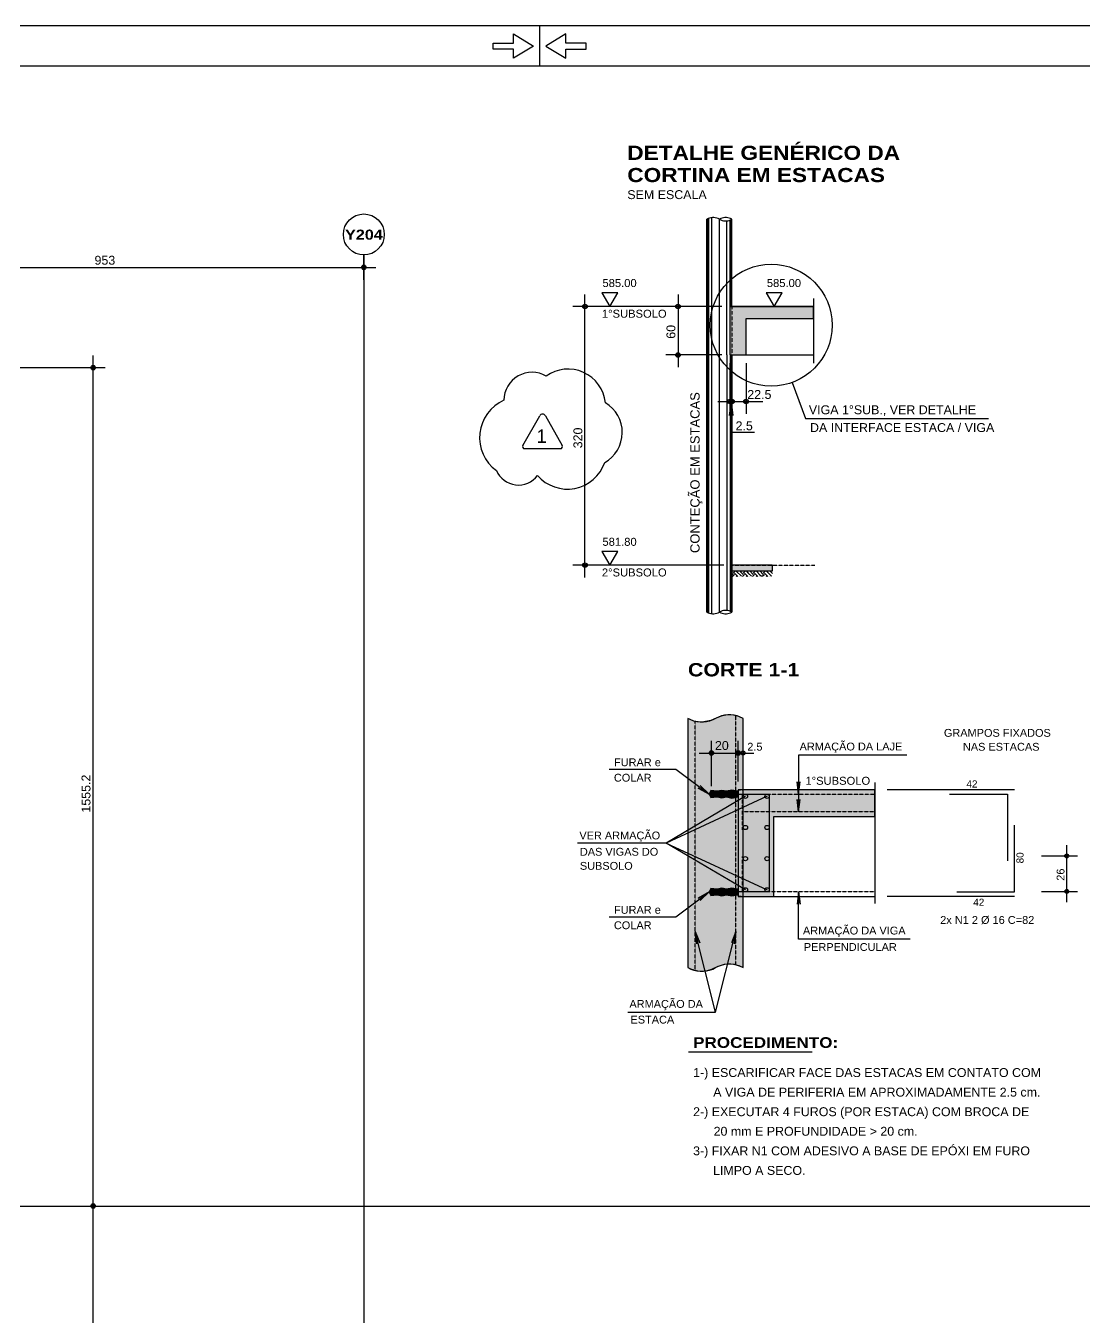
# Model space of a CAD drawing. Extents: x 0 to 13080, y 0 to 6750.
# Drawn here: x 6577 to 8540, y 4355 to 6750 of the extents above; entities that cross this region are included whole.
import ezdxf

# ---------------------------------------------------------------- set-up
doc = ezdxf.new("R2010")
doc.units = 0
doc.header["$MEASUREMENT"] = 0
for name, pattern in [('ESTILO_TQS_0002', [0.4, 0.1, -0.3]), ('ESTILO_TQS_0006', [0.3, 0.2, -0.1]), ('ESTILO_TQS_0007', [2.1, 1.5, -0.2, 0.2, -0.2])]:
    doc.linetypes.add(name, pattern=pattern)
for name, color, linetype in [('MTH-179', 1, 'CONTINUOUS'), ('MTH-201', 4, 'CONTINUOUS'), ('MTH-224', 4, 'CONTINUOUS'), ('MTH-226', 6, 'CONTINUOUS'), ('MTH-230', 1, 'CONTINUOUS'), ('MTH-40', 1, 'CONTINUOUS'), ('MTH-COTAS7', 31, 'CONTINUOUS'), ('MTH-EIXO-214', 4, 'CONTINUOUS'), ('MTH-EIXO-215', 1, 'CONTINUOUS'), ('MTH-EIXO-217', 8, 'CONTINUOUS'), ('MTH-FACE-VIGA', 7, 'CONTINUOUS'), ('MTH-LINHA-CORTE', 5, 'CONTINUOUS'), ('MTH-LINHA-SEÇÃO', 16, 'CONTINUOUS'), ('MTH-LINHAS-GERAIS', 7, 'CONTINUOUS'), ('MTH-MARGEM', 5, 'CONTINUOUS'), ('MTH-SIMB_COTA', 3, 'CONTINUOUS'), ('MTH-SOMBRA21', 150, 'CONTINUOUS'), ('MTH-SOMBRA41', 88, 'CONTINUOUS'), ('MTH-TIT2-PILAR', 5, 'CONTINUOUS'), ('MTH-TXT', 4, 'CONTINUOUS'), ('MTH-TXT-NEGRITO', 5, 'CONTINUOUS'), ('MTH-TXT-NOTAS', 3, 'CONTINUOUS'), ('MTH-VIGA-INVERTIDA', 7, 'ESTILO_TQS_0002')]:
    doc.layers.add(name, color=color, linetype=linetype)
doc.styles.add('TQS_ARIAL', font='arial.ttf')
doc.styles.add('TQS_ARIAL_BLACK', font='ariblk.ttf')

msp = doc.modelspace()

# ---------------------------------------------------------------- linework, layer by layer
at = {"layer": 'MTH-179', "linetype": 'Continuous'}
for p, q in [((13080.004952, 6750.003475), (0.004952, 6750.003475)), ((7530.004952, 6675.003475), (7530.004952, 6750.003475))]:
    msp.add_line(p, q, dxfattribs=at)
for points in [[(7518.753853, 6712.503475), (7481.253853, 6690.003475), (7481.253853, 6706.878475), (7443.753853, 6706.878475), (7443.753853, 6718.128475), (7481.253853, 6718.128475), (7481.253853, 6735.003475), (7518.753853, 6712.503475)], [(7541.253853, 6712.503475), (7578.753853, 6690.003475), (7578.753853, 6706.878475), (7616.253853, 6706.878475), (7616.253853, 6718.128475), (7578.753853, 6718.128475), (7578.753853, 6735.003475), (7541.253853, 6712.503475)]]:
    msp.add_lwpolyline(points, dxfattribs=at)
at = {"layer": 'MTH-201', "linetype": 'ESTILO_TQS_0006'}
for p, q in [((7886.569875, 5749.399446), (8040.471945, 5749.399446)), ((7894.107458, 5008.711727), (7894.107458, 5470.712081)), ((7818.207458, 4997.395987), (7818.207458, 5459.396342)), ((7906.317458, 5324.804034), (8151.884466, 5324.804034)), ((7906.317458, 5258.804034), (7906.317458, 5324.804034)), ((8151.884466, 5291.804034), (7906.317458, 5291.804034)), ((7906.317458, 5143.304034), (7906.317458, 5209.304034)), ((8151.884466, 5143.304034), (7906.317458, 5143.304034))]:
    msp.add_line(p, q, dxfattribs=at)
at = {"layer": 'MTH-224', "linetype": 'Continuous'}
for points in [[(7645.354084, 6254.899446), (7660.077229, 6229.399446), (7674.798909, 6254.899446), (7645.354084, 6254.899446)], [(7950.281657, 6254.899446), (7965.004801, 6229.399446), (7979.726481, 6254.899446), (7950.281657, 6254.899446)], [(7645.354084, 5774.899446), (7660.077229, 5749.399446), (7674.798909, 5774.899446), (7645.354084, 5774.899446)], [(7848.567458, 5324.804034), (7955.817458, 5324.804034), (7955.817458, 5143.304034), (7848.567458, 5143.304034)]]:
    msp.add_lwpolyline(points, dxfattribs=at)
at = {"layer": 'MTH-226', "linetype": 'Continuous'}
for centre in [(7911.597458, 5320.844034), (7951.857458, 5320.844034), (7911.597458, 5262.896034), (7951.857458, 5262.896034), (7911.597458, 5205.080034), (7951.857458, 5205.080034), (7911.597458, 5147.264034), (7951.857458, 5147.264034)]:
    msp.add_circle(centre, 3.96, dxfattribs=at)
at = {"layer": 'MTH-230', "linetype": 'Continuous'}
for p, q in [((7841.492511, 5661.717045), (7841.492511, 6391.956537)), ((7843.528183, 5660.839332), (7843.528183, 6392.834812)), ((7849.294949, 5659.485461), (7849.294949, 6394.195135)), ((7863.319875, 5662.450419), (7863.319875, 6391.242227)), ((7877.345126, 6139.399446), (7877.345126, 6388.289194)), ((7883.112216, 6229.399446), (7883.112216, 6389.649715)), ((7885.14724, 6229.399446), (7885.14724, 6390.527754)), ((7877.345126, 6139.399446), (7877.345126, 5665.41554)), ((7883.112216, 6139.399446), (7883.112216, 5664.061345)), ((7885.14724, 6139.399446), (7885.14724, 5663.183956))]:
    msp.add_line(p, q, dxfattribs=at)
msp.add_lwpolyline([(7998.387327, 6088.43603), (8022.796761, 6021.880788), (8362.346569, 6021.880788)], dxfattribs=at)
for centre, radius in [((7203.782195, 6362.951479), 38), ((7959.431465, 6194.653847), 113.136129)]:
    msp.add_circle(centre, radius, dxfattribs=at)
for centre, radius, start, end in [((7582.545212, 6043.734647), 69.5625, 5.680977, 125.680977), ((7515.718599, 6055.207505), 52.125, 59.758186, 179.758186), ((7494.319062, 5986.188511), 75.75, 113.929393, 233.929393), ((7619.203795, 5995.596027), 63.9375, 299.38394, 59.38394), ((7490.388808, 5942.396456), 44.25, 203.205829, 323.205829), ((7581.274075, 5963.90128), 73.34504, 220.885555, 340.885555)]:
    msp.add_arc(centre, radius, start, end, dxfattribs=at)
at = {"layer": 'MTH-40', "linetype": 'Continuous'}
for p, q in [((7886.569875, 5734.723435), (7888.963889, 5732.329421)), ((7886.569875, 5732.255601), (7886.569875, 5732.255601)), ((7887.034252, 5738.899446), (7887.034252, 5738.899446)), ((7887.109848, 5738.82385), (7887.109848, 5738.82385)), ((7887.354108, 5728.399446), (7891.284083, 5732.329421)), ((7888.963889, 5734.649615), (7892.397809, 5738.083535)), ((7891.284083, 5734.649615), (7897.534252, 5728.399446)), ((7892.397809, 5738.083535), (7893.21372, 5738.899446)), ((7893.994834, 5738.899446), (7893.994834, 5738.899446)), ((7894.314691, 5728.399446), (7894.764374, 5728.84913)), ((7894.764374, 5738.129906), (7895.203549, 5737.690732)), ((7895.203549, 5737.690732), (7904.045151, 5728.84913)), ((7896.468325, 5737.513663), (7896.468325, 5737.513663)), ((7900.955417, 5738.899446), (7903.297249, 5736.557614)), ((7901.275273, 5728.399446), (7901.275273, 5728.399446)), ((7902.574099, 5736.658855), (7902.574099, 5736.658855)), ((7903.297249, 5736.557614), (7907.525442, 5732.329421)), ((7904.045151, 5738.129906), (7904.814691, 5738.899446)), ((7905.595805, 5738.899446), (7905.595805, 5738.899446)), ((7905.915661, 5728.399446), (7909.845636, 5732.329421)), ((7907.525442, 5734.649615), (7908.679873, 5735.804046)), ((7908.679873, 5735.804046), (7911.775273, 5738.899446)), ((7908.693049, 5735.802202), (7908.693049, 5735.802202)), ((7909.845636, 5734.649615), (7916.095805, 5728.399446)), ((7912.556387, 5738.899446), (7912.556387, 5738.899446)), ((7912.750389, 5735.234174), (7912.750389, 5735.234174)), ((7912.876244, 5728.399446), (7913.325927, 5728.84913)), ((7913.325927, 5738.129906), (7916.78675, 5734.669084)), ((7916.78675, 5734.669084), (7922.606704, 5728.84913)), ((7918.856163, 5734.379366), (7918.856163, 5734.379366)), ((7919.51697, 5738.899446), (7924.88045, 5733.535966)), ((7919.836826, 5728.399446), (7919.836826, 5728.399446)), ((7922.606704, 5738.129906), (7923.376244, 5738.899446)), ((7924.157358, 5738.899446), (7924.157358, 5738.899446)), ((7924.477214, 5728.399446), (7928.407189, 5732.329421)), ((7924.88045, 5733.535966), (7926.086995, 5732.329421)), ((7924.961937, 5733.524557), (7924.961937, 5733.524557)), ((7926.086995, 5734.649615), (7930.336826, 5738.899446)), ((7928.407189, 5734.649615), (7930.27625, 5732.780554)), ((7929.032453, 5732.954685), (7929.032453, 5732.954685)), ((7930.27625, 5732.780554), (7934.657358, 5728.399446)), ((7931.11794, 5738.899446), (7931.11794, 5738.899446)), ((7931.437797, 5728.399446), (7931.88748, 5728.84913)), ((7931.88748, 5738.129906), (7938.369951, 5731.647436)), ((7935.138227, 5732.099877), (7935.138227, 5732.099877)), ((7938.078523, 5738.899446), (7944.648548, 5732.329421)), ((7938.369951, 5731.647436), (7941.168257, 5728.84913)), ((7938.398379, 5728.399446), (7938.398379, 5728.399446)), ((7941.168257, 5738.129906), (7941.937797, 5738.899446)), ((7941.244002, 5731.245068), (7941.244002, 5731.245068)), ((7942.718911, 5738.899446), (7942.718911, 5738.899446)), ((7943.038767, 5728.399446), (7945.314518, 5730.675196)), ((7944.648548, 5734.649615), (7948.898379, 5738.899446)), ((7945.314518, 5730.675196), (7946.968742, 5732.329421)), ((7946.463651, 5730.514317), (7946.463651, 5730.514317)), ((7946.968742, 5734.649615), (7951.859452, 5729.758905)), ((7949.679493, 5738.899446), (7949.679493, 5738.899446)), ((7949.99935, 5728.399446), (7950.449033, 5728.84913)), ((7950.449033, 5738.129906), (7959.72981, 5728.84913)), ((7951.420292, 5729.820388), (7951.420292, 5729.820388)), ((7951.859452, 5729.758905), (7953.218911, 5728.399446)), ((7956.640076, 5738.899446), (7961.569875, 5733.969647)), ((7956.959932, 5728.399446), (7956.959932, 5728.399446)), ((7957.526066, 5728.965579), (7957.526066, 5728.965579)), ((7959.72981, 5738.129906), (7960.49935, 5738.899446)), ((7959.953152, 5728.625787), (7959.953152, 5728.625787)), ((7961.280464, 5738.899446), (7961.280464, 5738.899446))]:
    msp.add_line(p, q, dxfattribs=at)
msp.add_lwpolyline([(7961.569875, 5738.899446), (7961.569875, 5749.399446), (7886.569875, 5749.399446), (7886.569875, 5738.899446), (7961.569875, 5738.899446)], dxfattribs=at)
for points in [[(7961.569875, 5738.899446), (7961.569875, 5749.399446), (7886.569875, 5749.399446)], [(7961.569875, 5738.899446), (7886.569875, 5749.399446), (7886.569875, 5738.899446)], [(7961.569875, 5738.899446), (7886.569875, 5738.899446), (7961.569875, 5738.899446)]]:
    msp.add_solid(points, dxfattribs=at)
at = {"layer": 'MTH-COTAS7', "linetype": 'Continuous'}
for p, q in [((7203.782195, 6278.712038), (7203.782195, 6324.451479)), ((6228.282195, 6301.951479), (7226.282195, 6301.951479)), ((7694.64184, 6229.399446), (7591.471638, 6229.399446)), ((7613.971638, 5726.899446), (7613.971638, 6251.899446)), ((7841.569875, 6229.399446), (7630.286551, 6229.399446)), ((7841.569875, 6229.399446), (7630.286551, 6229.399446)), ((7867.819875, 6229.399446), (7764.07828, 6229.399446)), ((7786.57828, 6251.899446), (7786.57828, 6116.899446)), ((6701.598264, 4538.235466), (6701.598264, 6138.393338)), ((7867.819875, 6139.399446), (7764.07828, 6139.399446)), ((6427.762238, 6115.893338), (6724.098264, 6115.893338)), ((7882.819875, 6124.399446), (7882.819875, 6030.539932)), ((7912.819875, 6124.399446), (7912.819875, 6030.539932)), ((7860.319875, 6053.039932), (7909.069875, 6053.039932)), ((7875.319875, 6053.039932), (7943.735278, 6053.039932)), ((7884.917015, 6053.039932), (7881.490702, 6027.014504)), ((7884.917015, 5995.397218), (7884.917015, 6053.039932)), ((7884.917015, 6053.039932), (7888.343327, 6027.014504)), ((7888.343327, 6027.014504), (7884.917015, 6053.039932)), ((7928.151888, 5995.397218), (7884.917015, 5995.397218)), ((7702.038708, 5749.399446), (7591.471638, 5749.399446)), ((7871.569875, 5749.399446), (7630.286551, 5749.399446)), ((7848.567458, 5339.804034), (7848.567458, 5423.516263)), ((7898.067458, 5348.054034), (7898.067458, 5423.516263)), ((7898.067458, 5402.836546), (7898.067458, 5420.816263)), ((7907.307458, 5403.496624), (7907.307458, 5420.816263)), ((7826.067458, 5401.016263), (7920.567458, 5401.016263)), ((7878.267458, 5401.016263), (7927.107458, 5401.016263)), ((8211.247504, 5397.287303), (8010.300911, 5397.287303)), ((8010.300911, 5397.287303), (8010.300911, 5291.804034)), ((7659.079779, 5370.909822), (7782.301939, 5370.909822)), ((7782.301939, 5370.909822), (7844.325852, 5324.804034)), ((8010.300911, 5324.804034), (8007.285756, 5347.706411)), ((8007.285756, 5347.706411), (8010.300911, 5324.804034)), ((8010.300911, 5324.804034), (8013.316066, 5347.706411)), ((7844.325852, 5324.804034), (7824.146707, 5336.047347)), ((7824.146707, 5336.047347), (7844.325852, 5324.804034)), ((7844.325852, 5324.804034), (7827.744278, 5340.886988)), ((8010.300911, 5328.308879), (8010.300911, 5324.804034)), ((8010.300911, 5291.804034), (8007.285756, 5314.706411)), ((8007.285756, 5314.706411), (8010.300911, 5291.804034)), ((8010.300911, 5291.804034), (8013.316066, 5314.706411)), ((7764.377535, 5234.054034), (7600.022028, 5234.054034)), ((8507.800578, 5124.388893), (8507.800578, 5229.988893)), ((8460.889365, 5210.188893), (8527.600578, 5210.188893)), ((7782.301939, 5097.198247), (7844.325852, 5143.304034)), ((7844.325852, 5143.304034), (7824.146707, 5132.060722)), ((7824.146707, 5132.060722), (7844.325852, 5143.304034)), ((7844.325852, 5143.304034), (7827.744278, 5127.221081)), ((8010.300911, 5143.304034), (8007.285756, 5120.401658)), ((8010.300911, 5055.621389), (8010.300911, 5143.304034)), ((8010.300911, 5143.304034), (8013.316066, 5120.401658)), ((8013.316066, 5120.401658), (8010.300911, 5143.304034)), ((8460.889365, 5144.188893), (8527.600578, 5144.188893)), ((7659.079779, 5097.198247), (7782.301939, 5097.198247)), ((7856.157458, 4920.576999), (7818.207458, 5070.240209)), ((7818.207458, 5070.240209), (7826.759305, 5048.781506)), ((7826.759305, 5048.781506), (7818.207458, 5070.240209)), ((7818.207458, 5070.240209), (7820.913987, 5047.299313)), ((7856.157458, 4920.576999), (7894.107458, 5070.240209)), ((7894.107458, 5070.240209), (7885.55561, 5048.781506)), ((7894.107458, 5070.240209), (7891.400928, 5047.299313)), ((7891.400928, 5047.299313), (7894.107458, 5070.240209)), ((8217.465555, 5055.621389), (8010.300911, 5055.621389)), ((7693.435357, 4920.576999), (7856.157458, 4920.576999)), ((6701.598264, 4074.393832), (6701.598264, 4583.235466)), ((6675.627189, 4560.735466), (6724.098264, 4560.735466)), ((6690.627189, 4560.735466), (6724.098264, 4560.735466))]:
    msp.add_line(p, q, dxfattribs=at)
for points in [[(7951.857458, 5320.844034), (7764.377535, 5234.054034), (7951.857458, 5147.264034)], [(7911.597458, 5320.844034), (7764.377535, 5234.054034)], [(7911.597458, 5147.264034), (7764.377535, 5234.054034)]]:
    msp.add_lwpolyline(points, dxfattribs=at)
for centre, radius in [((7786.57828, 6229.399446), 4.200001), ((7786.57828, 6229.399446), 2.1), ((7786.57828, 6139.399446), 4.200001), ((7786.57828, 6139.399446), 2.1), ((7882.819875, 6053.039932), 4.200001), ((7882.819875, 6053.039932), 2.1), ((7886.569875, 6053.039932), 4.200001), ((7886.569875, 6053.039932), 4.200001), ((7886.569875, 6053.039932), 2.1), ((7886.569875, 6053.039932), 2.1), ((7912.819875, 6053.039932), 4.200001), ((7912.819875, 6053.039932), 2.1), ((7848.567458, 5401.016263), 4.200001), ((7848.567458, 5401.016263), 2.1), ((7898.067458, 5401.016263), 4.200001), ((7898.067458, 5401.016263), 3.696001), ((7898.067458, 5401.016263), 2.1), ((7898.067458, 5401.016263), 1.848), ((7907.307458, 5401.016263), 3.696001), ((7907.307458, 5401.016263), 1.848), ((8507.800578, 5210.188893), 3.696001), ((8507.800578, 5210.188893), 1.848), ((8507.800578, 5144.188893), 3.696001), ((8507.800578, 5144.188893), 1.848)]:
    msp.add_circle(centre, radius, dxfattribs=at)
at = {"layer": 'MTH-EIXO-214', "linetype": 'ESTILO_TQS_0007'}
for p, q in [((7203.782195, 6324.951479), (7203.782195, 517.214632)), ((673.355745, 4560.735466), (8996.284341, 4560.735466))]:
    msp.add_line(p, q, dxfattribs=at)
at = {"layer": 'MTH-EIXO-215', "linetype": 'Continuous'}
for p, q in [((8410.894273, 5333.054034), (8174.54086, 5333.054034)), ((8410.894273, 5135.054034), (8174.54086, 5135.054034))]:
    msp.add_line(p, q, dxfattribs=at)
at = {"layer": 'MTH-EIXO-217', "linetype": 'ESTILO_TQS_0007'}
for p, q in [((8037.815185, 6244.399446), (8037.815185, 6124.399446)), ((8151.884466, 5346.254034), (8151.884466, 5121.854034))]:
    msp.add_line(p, q, dxfattribs=at)
at = {"layer": 'MTH-FACE-VIGA', "linetype": 'Continuous'}
for p, q in [((7912.819875, 6139.399446), (8037.815185, 6139.399446)), ((7964.067458, 5135.054034), (8151.884466, 5135.054034))]:
    msp.add_line(p, q, dxfattribs=at)
msp.add_lwpolyline([(8151.884466, 5333.054034), (7907.307458, 5333.054034), (7907.307458, 5465.054034), (7901.991936, 5467.723586), (7896.40244, 5469.757993), (7890.614558, 5471.129744), (7884.706562, 5471.820288), (7878.758345, 5471.820286), (7872.850349, 5471.129739), (7867.062468, 5469.757986), (7861.472973, 5467.723575), (7856.157453, 5465.054021), (7850.841938, 5462.384834), (7845.252444, 5460.350427), (7839.464564, 5458.978676), (7833.556569, 5458.288132), (7827.608355, 5458.288133), (7821.70036, 5458.978678), (7815.912481, 5460.35043), (7810.322987, 5462.384838), (7805.007458, 5465.054034), (7805.007458, 5003.054034), (7810.322979, 5000.384482), (7815.912475, 4998.350075), (7821.700357, 4996.978324), (7827.608353, 4996.28778), (7833.55657, 4996.287782), (7839.464566, 4996.978329), (7845.252447, 4998.350083), (7850.841942, 5000.384493), (7856.157458, 5003.053683), (7861.472977, 5005.723234), (7867.062471, 5007.757641), (7872.850351, 5009.129392), (7878.758346, 5009.819936), (7884.70656, 5009.819936), (7890.614555, 5009.12939), (7896.402434, 5007.757638), (7901.991928, 5005.72323), (7907.307458, 5003.054034), (7907.307458, 5135.054034), (7964.067458, 5135.054034), (7964.067458, 5283.554034), (8151.884466, 5283.554034)], dxfattribs=at)
at = {"layer": 'MTH-LINHA-CORTE', "linetype": 'Continuous'}
for p, q in [((7882.819875, 6229.399446), (7882.819875, 6139.399446)), ((7882.819875, 6229.399446), (8037.815185, 6229.399446)), ((7912.819875, 6139.399446), (7912.819875, 6206.899446)), ((7912.819875, 6206.899446), (8037.815185, 6206.899446)), ((7882.819875, 6139.399446), (7912.819875, 6139.399446)), ((7498.725609, 5971.67282), (7530.096409, 6026.571716)), ((7540.51532, 6026.571716), (7571.886117, 5971.672817)), ((7502.198582, 5965.688264), (7568.413148, 5965.688264)), ((7806.010633, 4846.80925), (8035.193569, 4846.80925))]:
    msp.add_line(p, q, dxfattribs=at)
for points in [[(8290.444273, 5324.804034), (8397.694273, 5324.804034)], [(8290.444273, 5324.804034), (8397.694273, 5324.804034), (8397.694273, 5201.054034)], [(8303.644273, 5143.304034), (8410.894273, 5143.304034), (8410.894273, 5267.054034)]]:
    msp.add_lwpolyline(points, dxfattribs=at)
for centre, radius, start, end in [((7535.305867, 6023.594886), 5.999993, 29.744871, 150.255142), ((7502.198582, 5969.688264), 4, 150.255112, 270), ((7568.413148, 5969.688262), 3.999998, 270, 29.744886)]:
    msp.add_arc(centre, radius, start, end, dxfattribs=at)
at = {"layer": 'MTH-LINHA-SEÇÃO', "linetype": 'Continuous'}
for points in [[(7898.067458, 5330.084034), (7886.283812, 5332.088278), (7876.371845, 5330.084034), (7867.925185, 5331.796765), (7859.36371, 5330.084034), (7847.257337, 5331.310911), (7844.325852, 5324.804034), (7847.257337, 5318.297157), (7859.36371, 5319.524034), (7867.925185, 5317.811303), (7876.371845, 5319.524034), (7886.283812, 5317.51979), (7898.067458, 5319.524034), (7898.067458, 5330.084034)], [(7898.067458, 5148.584034), (7886.283812, 5150.588278), (7876.371845, 5148.584034), (7867.925185, 5150.296765), (7859.36371, 5148.584034), (7847.257337, 5149.810911), (7844.325852, 5143.304034), (7847.257337, 5136.797157), (7859.36371, 5138.024034), (7867.925185, 5136.311303), (7876.371845, 5138.024034), (7886.283812, 5136.01979), (7898.067458, 5138.024034), (7898.067458, 5148.584034)]]:
    msp.add_lwpolyline(points, dxfattribs=at)
at = {"layer": 'MTH-LINHAS-GERAIS', "linetype": 'Continuous'}
for p, q in [((7840.069875, 5662.450419), (7840.069875, 6391.242063)), ((7886.569875, 6229.399446), (7886.569875, 6391.242228)), ((7886.569875, 6139.399446), (7886.569875, 5662.450419))]:
    msp.add_line(p, q, dxfattribs=at)
for points in [[(7863.319875, 6391.242063), (7860.90373, 6392.455496), (7858.363051, 6393.380227), (7855.732197, 6394.003751), (7853.046744, 6394.317635), (7850.343011, 6394.317635), (7847.657559, 6394.003752), (7845.026704, 6393.380228), (7842.486025, 6392.455498), (7840.06988, 6391.242066)], [(7886.569875, 6391.242063), (7884.15373, 6392.455496), (7881.613051, 6393.380227), (7878.982197, 6394.003751), (7876.296744, 6394.317635), (7873.593011, 6394.317635), (7870.907559, 6394.003752), (7868.276704, 6393.380228), (7865.736025, 6392.455498), (7863.31988, 6391.242066)], [(7863.31988, 6391.242225), (7865.736026, 6390.028793), (7868.276706, 6389.104062), (7870.907561, 6388.480539), (7873.593014, 6388.166655), (7876.296749, 6388.166656), (7878.982202, 6388.480541), (7881.613057, 6389.104066), (7884.153736, 6390.028798), (7886.569882, 6391.242231)], [(7840.06988, 5662.450499), (7842.486026, 5661.237067), (7845.026706, 5660.312336), (7847.657561, 5659.688813), (7850.343014, 5659.374929), (7853.046749, 5659.37493), (7855.732202, 5659.688815), (7858.363057, 5660.31234), (7860.903736, 5661.237072), (7863.319882, 5662.450506)], [(7886.569875, 5662.450337), (7884.15373, 5663.66377), (7881.613051, 5664.588501), (7878.982197, 5665.212025), (7876.296744, 5665.525909), (7873.593011, 5665.525909), (7870.907559, 5665.212026), (7868.276704, 5664.588502), (7865.736025, 5663.663772), (7863.31988, 5662.45034)], [(7863.31988, 5662.450499), (7865.736026, 5661.237067), (7868.276706, 5660.312336), (7870.907561, 5659.688813), (7873.593014, 5659.374929), (7876.296749, 5659.37493), (7878.982202, 5659.688815), (7881.613057, 5660.31234), (7884.153736, 5661.237072), (7886.569882, 5662.450506)]]:
    msp.add_lwpolyline(points, dxfattribs=at)
at = {"layer": 'MTH-MARGEM', "linetype": 'Continuous'}
msp.add_line((13005.004952, 6675.003475), (262.504952, 6675.003475), dxfattribs=at)
at = {"layer": 'MTH-SIMB_COTA', "linetype": 'Continuous'}
for centre, radius in [((7203.782195, 6301.951479), 4.200001), ((7203.782195, 6301.951479), 2.1), ((7613.971638, 6229.399446), 4.200001), ((7613.971638, 6229.399446), 2.1), ((6701.598264, 6115.893338), 4.200001), ((6701.598264, 6115.893338), 2.1), ((7613.971638, 5749.399446), 4.200001), ((7613.971638, 5749.399446), 2.1), ((6701.598264, 4560.735466), 4.200001), ((6701.598264, 4560.735466), 4.200001), ((6701.598264, 4560.735466), 2.1), ((6701.598264, 4560.735466), 2.1)]:
    msp.add_circle(centre, radius, dxfattribs=at)
at = {"layer": 'MTH-SOMBRA21', "linetype": 'Continuous'}
for points in [[(8037.815185, 6229.399446), (7882.819875, 6229.399446), (7882.819875, 6139.399446), (7912.819875, 6139.399446), (7912.819875, 6206.899446), (8037.815185, 6206.899446), (8037.815185, 6229.399446)], [(8151.884466, 5333.054034), (7898.067458, 5333.054034), (7898.067458, 5135.054034), (7964.067458, 5135.054034), (7964.067458, 5283.554034), (8151.884466, 5283.554034), (8151.884466, 5333.054034)]]:
    msp.add_lwpolyline(points, dxfattribs=at)
for points in [[(7882.819875, 6139.399446), (7912.819875, 6139.399446), (7882.819875, 6229.399446)], [(7912.819875, 6139.399446), (7912.819875, 6206.899446), (7882.819875, 6229.399446)], [(7882.819875, 6229.399446), (7912.819875, 6206.899446), (8037.815185, 6229.399446)], [(7912.819875, 6206.899446), (8037.815185, 6206.899446), (8037.815185, 6229.399446)], [(7844.325852, 5324.804034), (7847.257337, 5318.297157), (7847.257337, 5331.310911)], [(7847.257337, 5318.297157), (7859.36371, 5319.524034), (7847.257337, 5331.310911)], [(7847.257337, 5331.310911), (7859.36371, 5319.524034), (7859.36371, 5330.084034)], [(7859.36371, 5330.084034), (7867.925185, 5317.811303), (7867.925185, 5331.796765)], [(7859.36371, 5319.524034), (7867.925185, 5317.811303), (7859.36371, 5330.084034)], [(7867.925185, 5317.811303), (7876.371845, 5319.524034), (7867.925185, 5331.796765)], [(7867.925185, 5331.796765), (7876.371845, 5319.524034), (7876.371845, 5330.084034)], [(7876.371845, 5330.084034), (7886.283812, 5317.51979), (7886.283812, 5332.088278)], [(7876.371845, 5319.524034), (7886.283812, 5317.51979), (7876.371845, 5330.084034)], [(7886.283812, 5317.51979), (7898.067458, 5319.524034), (7886.283812, 5332.088278)], [(7886.283812, 5332.088278), (7898.067458, 5319.524034), (7898.067458, 5330.084034)], [(7898.067458, 5135.054034), (7964.067458, 5135.054034), (7898.067458, 5333.054034)], [(7964.067458, 5135.054034), (7964.067458, 5283.554034), (7898.067458, 5333.054034)], [(7898.067458, 5333.054034), (7964.067458, 5283.554034), (8151.884466, 5333.054034)], [(7964.067458, 5283.554034), (8151.884466, 5283.554034), (8151.884466, 5333.054034)], [(7859.36371, 5148.584034), (7867.925185, 5136.311303), (7867.925185, 5150.296765)], [(7867.925185, 5136.311303), (7876.371845, 5138.024034), (7867.925185, 5150.296765)], [(7867.925185, 5150.296765), (7876.371845, 5138.024034), (7876.371845, 5148.584034)], [(7876.371845, 5148.584034), (7886.283812, 5136.01979), (7886.283812, 5150.588278)], [(7886.283812, 5136.01979), (7898.067458, 5138.024034), (7886.283812, 5150.588278)], [(7886.283812, 5150.588278), (7898.067458, 5138.024034), (7898.067458, 5148.584034)], [(7844.325852, 5143.304034), (7847.257337, 5136.797157), (7847.257337, 5149.810911)], [(7847.257337, 5136.797157), (7859.36371, 5138.024034), (7847.257337, 5149.810911)], [(7847.257337, 5149.810911), (7859.36371, 5138.024034), (7859.36371, 5148.584034)], [(7859.36371, 5138.024034), (7867.925185, 5136.311303), (7859.36371, 5148.584034)], [(7876.371845, 5138.024034), (7886.283812, 5136.01979), (7876.371845, 5148.584034)]]:
    msp.add_solid(points, dxfattribs=at)
at = {"layer": 'MTH-SOMBRA41', "linetype": 'Continuous'}
for points in [[(7961.569875, 5738.899446), (7961.569875, 5749.399446), (7886.569875, 5749.399446), (7886.569875, 5738.899446), (7961.569875, 5738.899446)], [(7907.307458, 5465.054034), (7899.417892, 5468.66046), (7889.75349, 5471.230388), (7878.758345, 5471.820286), (7872.032219, 5470.935839), (7866.533034, 5469.565287), (7858.485147, 5466.223032), (7847.742505, 5461.256734), (7831.478995, 5458.288132), (7823.743912, 5458.739821), (7815.738374, 5460.4138), (7807.665222, 5463.719436), (7805.007458, 5465.054034), (7805.007458, 5003.054034), (7808.613938, 5001.242794), (7811.873328, 4999.820202), (7822.814149, 4996.848141), (7830.87998, 4996.287781), (7841.075357, 4997.360094), (7849.384798, 4999.854136), (7861.021288, 5005.496387), (7865.421489, 5007.160373), (7873.43718, 5009.197982), (7882.904266, 5009.819936), (7889.472486, 5009.262879), (7899.346881, 5006.685948), (7907.307458, 5003.054034), (7907.307458, 5465.054034)]]:
    msp.add_lwpolyline(points, dxfattribs=at)
for points in [[(7961.569875, 5738.899446), (7961.569875, 5749.399446), (7886.569875, 5749.399446)], [(7961.569875, 5738.899446), (7886.569875, 5749.399446), (7886.569875, 5738.899446)], [(7961.569875, 5738.899446), (7886.569875, 5738.899446), (7961.569875, 5738.899446)], [(7807.665222, 5463.719436), (7805.007458, 5465.054034), (7808.613938, 5001.242794)], [(7805.007458, 5465.054034), (7805.007458, 5003.054034), (7808.613938, 5001.242794)], [(7815.738374, 5460.4138), (7807.665222, 5463.719436), (7808.613938, 5001.242794)], [(7849.384798, 4999.854136), (7858.485147, 5466.223032), (7847.742505, 5461.256734)], [(7861.021288, 5005.496387), (7858.485147, 5466.223032), (7849.384798, 4999.854136)], [(7858.485147, 5466.223032), (7861.021288, 5005.496387), (7866.533034, 5469.565287)], [(7861.021288, 5005.496387), (7865.421489, 5007.160373), (7866.533034, 5469.565287)], [(7865.421489, 5007.160373), (7873.43718, 5009.197982), (7866.533034, 5469.565287)], [(7873.43718, 5009.197982), (7872.032219, 5470.935839), (7866.533034, 5469.565287)], [(7872.032219, 5470.935839), (7873.43718, 5009.197982), (7878.758345, 5471.820286)], [(7873.43718, 5009.197982), (7882.904266, 5009.819936), (7878.758345, 5471.820286)], [(7882.904266, 5009.819936), (7889.75349, 5471.230388), (7878.758345, 5471.820286)], [(7882.904266, 5009.819936), (7889.472486, 5009.262879), (7889.75349, 5471.230388)], [(7889.472486, 5009.262879), (7899.346881, 5006.685948), (7889.75349, 5471.230388)], [(7889.75349, 5471.230388), (7899.346881, 5006.685948), (7899.417892, 5468.66046)], [(7899.346881, 5006.685948), (7907.307458, 5003.054034), (7899.417892, 5468.66046)], [(7899.417892, 5468.66046), (7907.307458, 5003.054034), (7907.307458, 5465.054034)], [(7811.873328, 4999.820202), (7815.738374, 5460.4138), (7808.613938, 5001.242794)], [(7822.814149, 4996.848141), (7815.738374, 5460.4138), (7811.873328, 4999.820202)], [(7822.814149, 4996.848141), (7823.743912, 5458.739821), (7815.738374, 5460.4138)], [(7830.87998, 4996.287781), (7823.743912, 5458.739821), (7822.814149, 4996.848141)], [(7830.87998, 4996.287781), (7831.478995, 5458.288132), (7823.743912, 5458.739821)], [(7841.075357, 4997.360094), (7831.478995, 5458.288132), (7830.87998, 4996.287781)], [(7841.075357, 4997.360094), (7847.742505, 5461.256734), (7831.478995, 5458.288132)], [(7849.384798, 4999.854136), (7847.742505, 5461.256734), (7841.075357, 4997.360094)]]:
    msp.add_solid(points, dxfattribs=at)
at = {"layer": 'MTH-VIGA-INVERTIDA', "linetype": 'ESTILO_TQS_0006'}
for p, q in [((7886.569875, 6229.399446), (7886.569875, 6139.399446)), ((7898.067458, 5333.054034), (7898.067458, 5135.054034)), ((7898.067458, 5333.054034), (7907.307458, 5333.054034)), ((7907.307458, 5135.054034), (7898.067458, 5135.054034))]:
    msp.add_line(p, q, dxfattribs=at)

# ---------------------------------------------------------------- texts
at = {"layer": 'MTH-COTAS7', "linetype": 'Continuous', "style": 'TQS_ARIAL'}
for s, height, p in [('953', 16.5, (6704.182195, 6306.901479)), ('22.5', 16.5, (7915.077131, 6057.920178)), ('2.5', 16.5, (7893.291576, 5999.79661)), ('20', 16.5, (7855.020775, 5406.684317)), ('2.5', 14.52, (7915.062954, 5405.478405))]:
    msp.add_text(s, height=height, dxfattribs=at).set_placement(p)
for s, height, p in [('60', 16.5, (7781.62828, 6169.549446)), ('320', 16.5, (7609.021638, 5966.299446)), ('1555.2', 16.5, (6696.648264, 5290.464402)), ('26', 14.55, (8503.444578, 5164.120893))]:
    msp.add_text(s, height=height, rotation=90, dxfattribs=at).set_placement(p)
at = {"layer": 'MTH-TIT2-PILAR', "linetype": 'Continuous', "style": 'TQS_ARIAL'}
msp.add_text('1', height=25, dxfattribs=at).set_placement((7523.89507, 5976.34361))
at = {"layer": 'MTH-TXT', "linetype": 'Continuous', "style": 'TQS_ARIAL'}
for s, height, p in [('585.00', 14.85, (7646.392952, 6265.430171)), ('585.00', 14.85, (7951.320524, 6265.430171)), ('VIGA 1%%dSUB., VER DETALHE', 16.5, (8029.230569, 6029.53068)), ('DA INTERFACE ESTACA / VIGA', 16.5, (8031.41069, 5996.484739)), ('581.80', 14.85, (7646.392952, 5785.430171)), ('GRAMPOS FIXADOS', 14.52, (8279.774797, 5431.178537)), ('NAS ESTACAS', 14.52, (8315.059767, 5405.351625)), ('FURAR e', 14.52, (7667.859411, 5376.577048)), ('COLAR', 14.52, (7667.636788, 5347.964635)), ('FURAR e', 14.52, (7667.859411, 5102.865473)), ('COLAR', 14.52, (7667.636788, 5074.25306))]:
    msp.add_text(s, height=height, dxfattribs=at).set_placement(p)
msp.add_text('CONTEÇÃO EM ESTACAS', height=17.25, rotation=90, dxfattribs=at).set_placement((7826.603152, 5771.914495))
at = {"layer": 'MTH-TXT-NEGRITO', "linetype": 'Continuous', "style": 'TQS_ARIAL_BLACK'}
for s, height, p in [('DETALHE GENÉRICO DA', 26.25, (7692.481194, 6501.340286)), ('CORTINA EM ESTACAS', 26.25, (7692.481194, 6460.090286)), ('Y204', 18.75, (7168.904796, 6353.253959)), ('CORTE 1-1', 24.75, (7805.007458, 5543.17015)), ('PROCEDIMENTO:', 19.8, (7814.549667, 4854.052045))]:
    msp.add_text(s, height=height, dxfattribs=at).set_placement(p)
at = {"layer": 'MTH-TXT-NOTAS', "linetype": 'Continuous', "style": 'TQS_ARIAL'}
for s, height, p in [('SEM ESCALA', 16.5, (7692.481194, 6428.590286)), ('1%%dSUBSOLO', 14.85, (7645.354084, 6208.549446)), ('2%%dSUBSOLO', 14.85, (7645.354084, 5728.549446)), ('ARMAÇÃO DA LAJE', 14.52, (8012.113093, 5405.822726)), ('1%%dSUBSOLO', 14.85, (8022.912795, 5342.121252)), ('42', 13.2, (8321.537485, 5337.056794)), ('VER ARMAÇÃO', 14.52, (7603.565737, 5240.782398)), ('DAS VIGAS DO', 14.52, (7604.517553, 5210.585677)), ('SUBSOLO', 14.52, (7604.517553, 5184.477321)), ('42', 13.2, (8334.19019, 5117.599745)), ('ARMAÇÃO DA VIGA', 14.52, (8018.266061, 5064.419642)), ('2x N1 2 %%c 16 C=82', 14.55, (8272.899227, 5084.094789)), ('PERPENDICULAR', 14.52, (8019.950175, 5033.959524)), ('1-) ESCARIFICAR FACE DAS ESTACAS EM CONTATO COM', 16.5, (7814.549667, 4800.007362)), ('A VIGA DE PERIFERIA EM APROXIMADAMENTE 2.5 cm.', 16.5, (7851.851151, 4763.707362)), ('2-) EXECUTAR 4 FUROS (POR ESTACA) COM BROCA DE', 16.5, (7814.549667, 4727.407362)), ('20 mm E PROFUNDIDADE > 20 cm.', 16.5, (7852.586752, 4691.107362)), ('3-) FIXAR N1 COM ADESIVO A BASE DE EPÓXI EM FURO', 16.5, (7814.549667, 4654.807362)), ('LIMPO A SECO.', 16.5, (7851.519584, 4618.507362))]:
    msp.add_text(s, height=height, dxfattribs=at).set_placement(p)
for s, height, rotation, p in [('80', 13.2, 90, (8427.547609, 5196.319127)), ('ARMAÇÃO DA', 14.52, 360, (7696.410073, 4928.360853)), ('ESTACA', 14.52, 360, (7698.395774, 4899.229517))]:
    msp.add_text(s, height=height, rotation=rotation, dxfattribs=at).set_placement(p)

doc.saveas('drawing.dxf')
